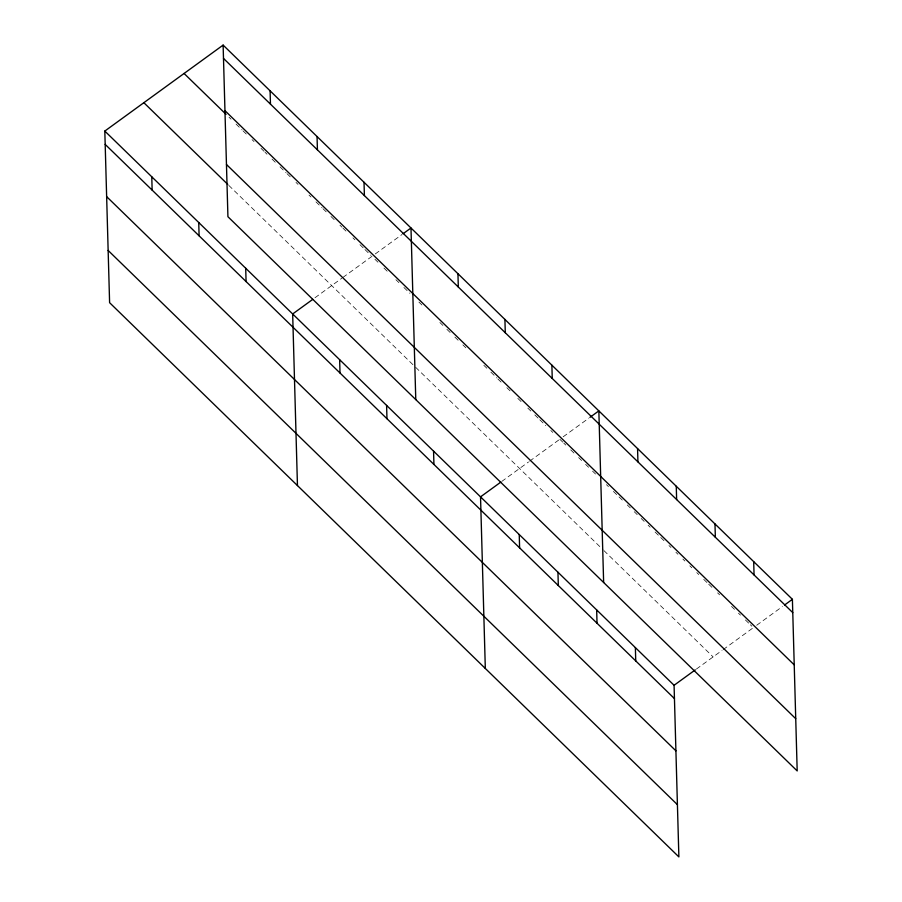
<?xml version="1.0" encoding="UTF-8"?>
<svg xmlns="http://www.w3.org/2000/svg" width="902" height="902" viewBox="0 0 902 902"><rect width="100%" height="100%" fill="white"/><g stroke="black" fill="none" stroke-linecap="round" stroke-linejoin="round"><path stroke-width="0.68" stroke-dasharray="4.51 3.38" d="M314.978 297.75L341.768 278.278M342.884 277.466L371.94 256.36M375.288 253.924L402.067 234.475M501.726 481.454L528.516 461.982M529.632 461.17L558.688 440.063M563.152 436.816L588.803 418.178M696.389 669.07L722.062 650.421M723.178 649.609L753.35 627.679L750.374 624.782M756.699 625.255L782.361 606.606M229.052 117.249L231.047 119.188M236.042 124.059L242.04 129.899M243.033 130.869L247.035 134.759M252.03 139.618L254.026 141.569M261.028 148.379L264.027 151.299M265.019 152.269L267.015 154.219M272.021 159.079L276.012 162.969M280.015 166.859L286.002 172.699M287.005 173.669L290.996 177.559M296.003 182.429L297.998 184.369M308.991 195.069L310.987 197.019M315.982 201.879L321.98 207.719M322.972 208.689L326.975 212.579M330.966 216.48L334.969 220.37M339.964 225.229L341.959 227.18M342.963 228.15L345.962 231.07M352.953 237.88L354.948 239.819M359.954 244.69L363.946 248.58M364.949 249.55L370.936 255.39M374.939 259.28L377.938 262.2M383.936 268.041L387.928 271.93M395.922 279.71L398.921 282.63M403.916 287.49L409.914 293.33M418.911 302.08L421.899 305M439.894 322.51L442.893 325.43M446.885 329.32L450.887 333.21M454.879 337.1L458.881 341.001M462.873 344.891L465.872 347.811M483.855 365.321L486.854 368.23M490.857 372.131L496.844 377.961M497.848 378.941L501.839 382.831M506.845 387.691L511.84 392.562M517.827 398.391L521.83 402.281M527.828 408.121L530.827 411.041M534.818 414.931L538.821 418.821M539.813 419.791L545.811 425.631M550.806 430.502L552.802 432.441M559.804 439.251L562.78 442.149M563.773 443.119L565.757 445.047M570.718 449.884L574.687 453.751M578.656 457.607L581.632 460.516M585.612 464.372L588.589 467.27M592.558 471.137L595.534 474.035M606.448 484.667L608.433 486.606M613.405 491.432L623.327 501.095M627.296 504.962L630.272 507.86M634.241 511.727L637.218 514.625M641.187 518.492L644.175 521.39M648.143 525.257L650.128 527.185M655.089 532.022L664.019 540.715M668.98 545.552L670.975 547.48M675.936 552.317L677.921 554.245M682.882 559.071L684.866 561.01M689.827 565.836L691.811 567.775M696.772 572.601L698.757 574.54M703.729 579.366L707.698 583.233M708.69 584.203L712.659 588.07M717.62 592.896L719.604 594.835M731.522 606.426L734.499 609.324M738.467 613.191L740.452 615.119M745.413 619.956L749.382 623.823M228.792 185.395L414.649 366.336M415.653 367.306L602.953 549.656M603.945 550.615L713.121 656.915"/><path stroke-width="1.35" d="M104.812 131.072L674.076 685.283L678.879 856.9L109.604 302.689L104.812 131.072L223.121 45.1L792.396 599.311L797.188 770.928L227.924 216.717L223.121 45.1M312.746 299.374L292.665 313.964L297.457 485.58M403.171 233.663L410.985 227.992L415.777 399.609M500.61 482.266L480.529 496.855L485.321 668.472M589.919 417.367L598.849 410.884L603.641 582.5M674.076 685.283L695.273 669.882M784.593 604.994L792.396 599.311M223.493 58.416L792.768 612.627M224.959 110.653L794.234 664.864M184.076 73.468L226.052 114.329M226.458 164.48L795.733 718.691M143.858 102.704L227.789 184.414M105.184 144.388L674.448 698.599M106.639 196.625L675.914 750.836M108.139 250.452L677.413 804.663M753.689 561.63L754.061 574.946M714.982 523.938L715.354 537.254M676.263 486.257L676.635 499.573M637.556 448.565L637.928 461.88M635.369 647.602L635.741 660.907M596.662 609.91L597.034 623.226M557.955 572.229L558.315 585.545M551.877 365.163L552.25 378.468M519.236 534.536L519.608 547.852M504.917 319.432L505.289 332.748M457.945 273.712L458.317 287.028M433.558 451.124L433.93 464.44M386.597 405.404L386.969 418.72M364.025 182.272L364.397 195.587M339.637 359.684L340.009 373M317.053 136.54L317.425 149.856M270.093 90.82L270.465 104.136M245.705 268.244L246.077 281.548M198.733 222.512L199.105 235.828M151.773 176.792L152.145 190.108"/></g></svg>
